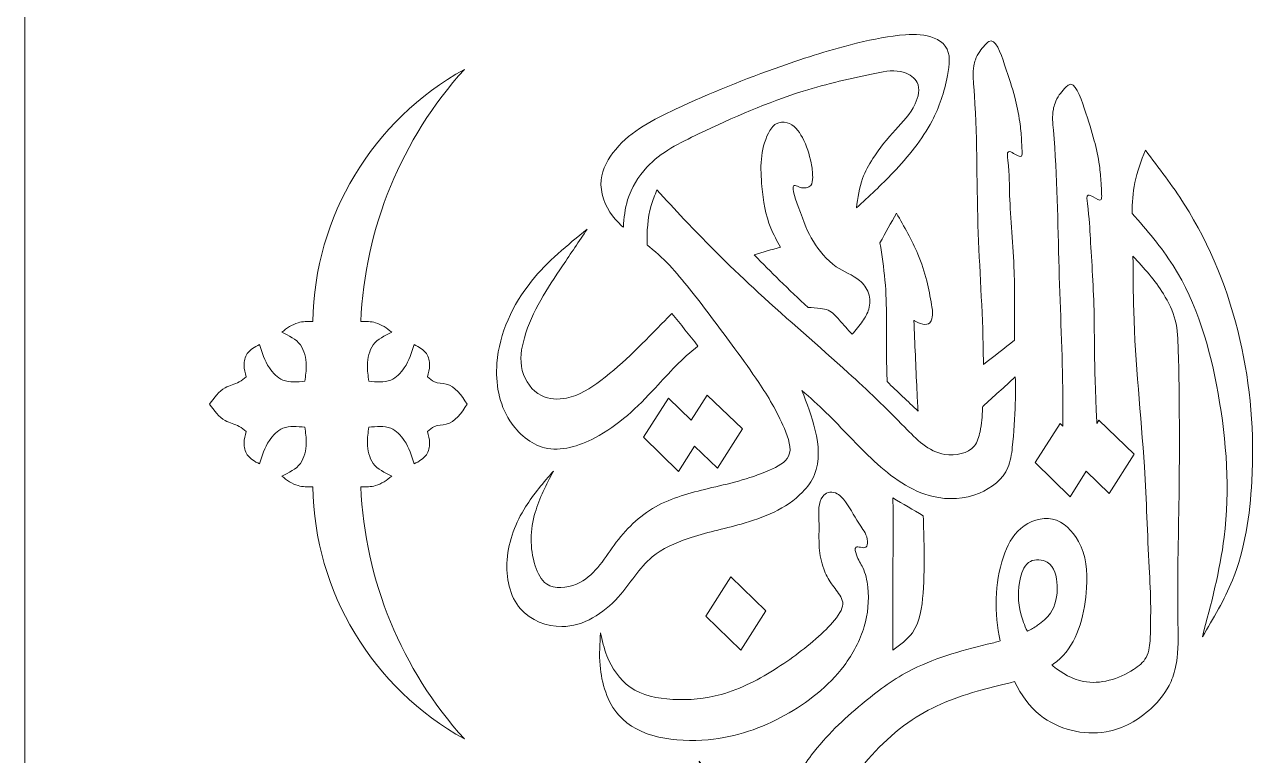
# Model space of a CAD drawing. Header units: inches. Extents: x -604 to 396, y -92 to 517.
# Drawn here: x -312.5 to -225.3, y 279 to 330.5 of the extents above; entities that cross this region are included whole.
import ezdxf

# ---------------------------------------------------------------- set-up
doc = ezdxf.new("R2010")
doc.units = ezdxf.units.IN
doc.header["$MEASUREMENT"] = 0
doc.layers.add('Layer 1', color=7, linetype='Continuous')

msp = doc.modelspace()

# ---------------------------------------------------------------- linework, layer by layer
at = {"layer": 'Layer 1', "lineweight": 9}
for points, knots in [([(-238.258, 365.327), (-239.943, 371.775), (-245.767, 376.273), (-252.431, 376.273), (-252.431, 376.273), (-259.095, 376.273), (-264.919, 371.775), (-266.604, 365.327), (-266.604, 365.327), (-268.816, 365.472), (-271.029, 365.616), (-273.193, 365.327), (-273.193, 365.327), (-276.163, 364.931), (-279.042, 363.719), (-281.692, 362.252), (-281.692, 362.252), (-284.946, 360.45), (-287.854, 358.263), (-290.807, 355.916), (-290.807, 355.916), (-292.149, 354.849), (-293.501, 353.748), (-295.038, 353.165), (-295.038, 353.165), (-296.874, 352.468), (-298.973, 352.508), (-301.021, 352.433), (-301.021, 352.433), (-302.423, 352.382), (-303.801, 352.276), (-305.111, 351.884), (-305.111, 351.884), (-307.014, 351.316), (-308.774, 350.144), (-310.139, 348.625), (-310.139, 348.625), (-310.982, 347.688), (-311.674, 346.619), (-312.032, 345.45), (-312.032, 345.45), (-312.282, 344.633), (-312.368, 343.766), (-312.454, 342.9), (-312.454, 342.9), (-312.454, 342.9), (-312.454, 253.561), (-312.454, 253.561), (-312.454, 253.561), (-273.274, 241.996), (-231.588, 241.996), (-192.408, 253.561), (-192.408, 253.561), (-192.408, 253.561), (-192.408, 342.9), (-192.408, 342.9), (-192.408, 342.9), (-192.494, 343.766), (-192.581, 344.633), (-192.831, 345.45), (-192.831, 345.45), (-193.188, 346.619), (-193.88, 347.688), (-194.723, 348.625), (-194.723, 348.625), (-196.088, 350.144), (-197.848, 351.316), (-199.751, 351.884), (-199.751, 351.884), (-201.061, 352.276), (-202.439, 352.382), (-203.841, 352.433), (-203.841, 352.433), (-205.889, 352.508), (-207.988, 352.468), (-209.824, 353.165), (-209.824, 353.165), (-211.361, 353.748), (-212.713, 354.849), (-214.055, 355.916), (-214.055, 355.916), (-217.008, 358.263), (-219.916, 360.45), (-223.17, 362.252), (-223.17, 362.252), (-225.82, 363.719), (-228.699, 364.931), (-231.669, 365.327), (-231.669, 365.327), (-233.833, 365.616), (-236.046, 365.472), (-238.258, 365.327)], [0, 0, 0, 0, 0.041667, 0.041667, 0.041667, 0.041667, 0.083333, 0.083333, 0.083333, 0.083333, 0.125, 0.125, 0.125, 0.125, 0.166667, 0.166667, 0.166667, 0.166667, 0.208333, 0.208333, 0.208333, 0.208333, 0.25, 0.25, 0.25, 0.25, 0.291667, 0.291667, 0.291667, 0.291667, 0.333333, 0.333333, 0.333333, 0.333333, 0.375, 0.375, 0.375, 0.375, 0.416667, 0.416667, 0.416667, 0.416667, 0.458333, 0.458333, 0.458333, 0.458333, 0.5, 0.5, 0.5, 0.5, 0.541667, 0.541667, 0.541667, 0.541667, 0.583333, 0.583333, 0.583333, 0.583333, 0.625, 0.625, 0.625, 0.625, 0.666667, 0.666667, 0.666667, 0.666667, 0.708333, 0.708333, 0.708333, 0.708333, 0.75, 0.75, 0.75, 0.75, 0.791667, 0.791667, 0.791667, 0.791667, 0.833333, 0.833333, 0.833333, 0.833333, 0.875, 0.875, 0.875, 0.875, 0.916667, 0.916667, 0.916667, 0.916667, 1, 1, 1, 1]), ([(-253.766, 317.595), (-253.667, 318.305), (-253.569, 319.014), (-253.327, 319.676), (-253.327, 319.676), (-253.147, 320.168), (-252.887, 320.634), (-252.6, 321.08), (-252.6, 321.08), (-252.132, 321.809), (-251.591, 322.487), (-251.012, 323.116), (-251.012, 323.116), (-250.499, 323.675), (-249.956, 324.196), (-249.617, 324.935), (-249.617, 324.935), (-249.393, 325.424), (-249.258, 326.01), (-249.476, 326.446), (-249.476, 326.446), (-249.642, 326.781), (-250.016, 327.028), (-250.398, 327.155), (-250.398, 327.155), (-251.041, 327.369), (-251.705, 327.241), (-252.36, 327.108), (-252.36, 327.108), (-254.132, 326.748), (-255.842, 326.354), (-257.515, 325.832), (-257.515, 325.832), (-260.03, 325.049), (-262.463, 323.977), (-264.905, 322.816), (-264.905, 322.816), (-266.23, 322.186), (-267.558, 321.53), (-268.548, 320.476), (-268.548, 320.476), (-269.162, 319.824), (-269.646, 319.018), (-269.908, 318.165), (-269.908, 318.165), (-270.1, 317.54), (-270.173, 316.889), (-270.209, 316.229), (-270.209, 316.229), (-270.487, 316.469), (-270.746, 316.73), (-270.972, 317.028), (-270.972, 317.028), (-271.516, 317.748), (-271.863, 318.686), (-271.778, 319.567), (-271.778, 319.567), (-271.701, 320.358), (-271.276, 321.104), (-270.752, 321.729), (-270.752, 321.729), (-269.64, 323.058), (-268.085, 323.842), (-266.529, 324.566), (-266.529, 324.566), (-264.078, 325.706), (-261.623, 326.696), (-259.108, 327.581), (-259.108, 327.581), (-257.323, 328.209), (-255.508, 328.783), (-253.67, 329.234), (-253.67, 329.234), (-252.566, 329.505), (-251.454, 329.731), (-250.306, 329.812), (-250.306, 329.812), (-249.618, 329.861), (-248.917, 329.858), (-248.273, 329.584), (-248.273, 329.584), (-247.971, 329.455), (-247.681, 329.266), (-247.497, 329.02), (-247.497, 329.02), (-247.095, 328.485), (-247.193, 327.679), (-247.336, 326.938), (-247.336, 326.938), (-247.568, 325.738), (-247.918, 324.71), (-248.432, 323.735), (-248.432, 323.735), (-249.123, 322.423), (-250.111, 321.205), (-251.169, 320.095), (-251.169, 320.095), (-252.005, 319.217), (-252.886, 318.406), (-253.766, 317.595)], [0, 0, 0, 0, 0.038462, 0.038462, 0.038462, 0.038462, 0.076923, 0.076923, 0.076923, 0.076923, 0.115385, 0.115385, 0.115385, 0.115385, 0.153846, 0.153846, 0.153846, 0.153846, 0.192308, 0.192308, 0.192308, 0.192308, 0.230769, 0.230769, 0.230769, 0.230769, 0.269231, 0.269231, 0.269231, 0.269231, 0.307692, 0.307692, 0.307692, 0.307692, 0.346154, 0.346154, 0.346154, 0.346154, 0.384615, 0.384615, 0.384615, 0.384615, 0.423077, 0.423077, 0.423077, 0.423077, 0.461538, 0.461538, 0.461538, 0.461538, 0.5, 0.5, 0.5, 0.5, 0.538462, 0.538462, 0.538462, 0.538462, 0.576923, 0.576923, 0.576923, 0.576923, 0.615385, 0.615385, 0.615385, 0.615385, 0.653846, 0.653846, 0.653846, 0.653846, 0.692308, 0.692308, 0.692308, 0.692308, 0.730769, 0.730769, 0.730769, 0.730769, 0.769231, 0.769231, 0.769231, 0.769231, 0.807692, 0.807692, 0.807692, 0.807692, 0.846154, 0.846154, 0.846154, 0.846154, 0.884615, 0.884615, 0.884615, 0.884615, 0.923077, 0.923077, 0.923077, 0.923077, 1, 1, 1, 1]), ([(-242.603, 308.266), (-243.338, 307.69), (-244.073, 307.113), (-244.807, 306.537), (-244.807, 306.537), (-244.808, 306.821), (-244.81, 307.105), (-244.813, 307.389), (-244.813, 307.389), (-244.853, 310.383), (-245.094, 313.382), (-245.189, 316.369), (-245.189, 316.369), (-245.292, 319.622), (-245.22, 322.861), (-245.486, 326.154), (-245.486, 326.154), (-245.526, 326.647), (-245.574, 327.14), (-245.486, 327.618), (-245.486, 327.618), (-245.459, 327.765), (-245.42, 327.911), (-245.367, 328.053), (-245.367, 328.053), (-245.292, 328.26), (-245.189, 328.459), (-245.066, 328.635), (-245.066, 328.635), (-244.956, 328.791), (-244.83, 328.929), (-244.694, 329.082), (-244.694, 329.082), (-244.608, 329.179), (-244.519, 329.282), (-244.432, 329.337), (-244.432, 329.337), (-243.961, 329.638), (-243.585, 328.524), (-243.307, 327.697), (-243.307, 327.697), (-242.972, 326.698), (-242.78, 326.119), (-242.594, 325.402), (-242.594, 325.402), (-242.457, 324.872), (-242.323, 324.267), (-242.238, 323.661), (-242.238, 323.661), (-242.179, 323.241), (-242.142, 322.82), (-242.119, 322.434), (-242.119, 322.434), (-242.103, 322.174), (-242.093, 321.931), (-242.079, 321.603), (-242.079, 321.603), (-242.073, 321.462), (-242.067, 321.306), (-242.119, 321.247), (-242.119, 321.247), (-242.204, 321.15), (-242.448, 321.317), (-242.674, 321.445), (-242.674, 321.445), (-242.818, 321.527), (-242.955, 321.593), (-243.03, 321.564), (-243.03, 321.564), (-243.15, 321.518), (-243.113, 321.23), (-243.083, 320.967), (-243.083, 320.967), (-242.961, 319.874), (-242.974, 319.215), (-242.952, 318.479), (-242.952, 318.479), (-242.906, 316.887), (-242.7, 314.94), (-242.634, 313.096), (-242.634, 313.096), (-242.581, 311.602), (-242.619, 310.175), (-242.608, 308.728), (-242.608, 308.728), (-242.607, 308.574), (-242.605, 308.42), (-242.603, 308.266)], [0, 0, 0, 0, 0.043478, 0.043478, 0.043478, 0.043478, 0.086957, 0.086957, 0.086957, 0.086957, 0.130435, 0.130435, 0.130435, 0.130435, 0.173913, 0.173913, 0.173913, 0.173913, 0.217391, 0.217391, 0.217391, 0.217391, 0.26087, 0.26087, 0.26087, 0.26087, 0.304348, 0.304348, 0.304348, 0.304348, 0.347826, 0.347826, 0.347826, 0.347826, 0.391304, 0.391304, 0.391304, 0.391304, 0.434783, 0.434783, 0.434783, 0.434783, 0.478261, 0.478261, 0.478261, 0.478261, 0.521739, 0.521739, 0.521739, 0.521739, 0.565217, 0.565217, 0.565217, 0.565217, 0.608696, 0.608696, 0.608696, 0.608696, 0.652174, 0.652174, 0.652174, 0.652174, 0.695652, 0.695652, 0.695652, 0.695652, 0.73913, 0.73913, 0.73913, 0.73913, 0.782609, 0.782609, 0.782609, 0.782609, 0.826087, 0.826087, 0.826087, 0.826087, 0.869565, 0.869565, 0.869565, 0.869565, 0.913043, 0.913043, 0.913043, 0.913043, 1, 1, 1, 1]), ([(-294.316, 308.823), (-293.81, 308.582), (-293.304, 308.342), (-292.998, 307.928), (-292.998, 307.928), (-292.714, 307.544), (-292.602, 307.009), (-292.591, 306.503), (-292.591, 306.503), (-292.582, 306.117), (-292.632, 305.746), (-292.682, 305.376), (-292.682, 305.376), (-293.226, 305.318), (-293.77, 305.26), (-294.234, 305.454), (-294.234, 305.454), (-294.617, 305.614), (-294.946, 305.945), (-295.191, 306.309), (-295.191, 306.309), (-295.534, 306.819), (-295.712, 307.392), (-295.89, 307.966), (-295.89, 307.966), (-296.22, 307.786), (-296.549, 307.606), (-296.747, 307.314), (-296.747, 307.314), (-296.904, 307.081), (-296.977, 306.776), (-296.973, 306.487), (-296.973, 306.487), (-296.969, 306.211), (-296.895, 305.949), (-296.821, 305.687), (-296.821, 305.687), (-296.981, 305.553), (-297.141, 305.42), (-297.321, 305.319), (-297.321, 305.319), (-297.628, 305.148), (-297.994, 305.074), (-298.299, 304.91), (-298.299, 304.91), (-298.761, 304.661), (-299.085, 304.205), (-299.409, 303.749), (-299.409, 303.749), (-299.085, 303.293), (-298.761, 302.836), (-298.299, 302.588), (-298.299, 302.588), (-297.994, 302.424), (-297.628, 302.35), (-297.321, 302.178), (-297.321, 302.178), (-297.141, 302.078), (-296.981, 301.944), (-296.821, 301.811), (-296.821, 301.811), (-296.895, 301.548), (-296.969, 301.286), (-296.973, 301.011), (-296.973, 301.011), (-296.977, 300.721), (-296.904, 300.417), (-296.747, 300.184), (-296.747, 300.184), (-296.549, 299.891), (-296.22, 299.711), (-295.89, 299.531), (-295.89, 299.531), (-295.712, 300.105), (-295.534, 300.679), (-295.191, 301.189), (-295.191, 301.189), (-294.946, 301.553), (-294.617, 301.884), (-294.234, 302.044), (-294.234, 302.044), (-293.77, 302.237), (-293.226, 302.179), (-292.682, 302.121), (-292.682, 302.121), (-292.632, 301.751), (-292.582, 301.381), (-292.591, 300.995), (-292.591, 300.995), (-292.602, 300.488), (-292.714, 299.954), (-292.998, 299.569), (-292.998, 299.569), (-293.304, 299.156), (-293.81, 298.915), (-294.316, 298.675), (-294.316, 298.675), (-293.949, 298.396), (-293.582, 298.117), (-293.165, 297.999), (-293.165, 297.999), (-292.839, 297.907), (-292.482, 297.912), (-292.125, 297.918), (-292.125, 297.918), (-291.997, 290.503), (-287.92, 283.719), (-281.431, 280.128), (-281.431, 280.128), (-285.867, 285.023), (-288.451, 291.317), (-288.733, 297.918), (-288.733, 297.918), (-288.376, 297.912), (-288.019, 297.907), (-287.693, 297.999), (-287.693, 297.999), (-287.276, 298.117), (-286.909, 298.396), (-286.542, 298.675), (-286.542, 298.675), (-287.048, 298.915), (-287.554, 299.156), (-287.859, 299.569), (-287.859, 299.569), (-288.144, 299.954), (-288.255, 300.488), (-288.267, 300.995), (-288.267, 300.995), (-288.275, 301.381), (-288.226, 301.751), (-288.176, 302.121), (-288.176, 302.121), (-287.632, 302.179), (-287.088, 302.237), (-286.624, 302.044), (-286.624, 302.044), (-286.24, 301.884), (-285.911, 301.553), (-285.666, 301.189), (-285.666, 301.189), (-285.323, 300.679), (-285.146, 300.105), (-284.968, 299.531), (-284.968, 299.531), (-284.638, 299.711), (-284.308, 299.891), (-284.111, 300.184), (-284.111, 300.184), (-283.954, 300.417), (-283.881, 300.721), (-283.885, 301.011), (-283.885, 301.011), (-283.889, 301.286), (-283.963, 301.548), (-284.036, 301.811), (-284.036, 301.811), (-283.88, 301.955), (-283.723, 302.1), (-283.537, 302.178), (-283.537, 302.178), (-283.286, 302.284), (-282.981, 302.268), (-282.715, 302.331), (-282.715, 302.331), (-282.062, 302.486), (-281.646, 303.117), (-281.23, 303.749), (-281.23, 303.749), (-281.646, 304.38), (-282.062, 305.012), (-282.715, 305.167), (-282.715, 305.167), (-282.981, 305.23), (-283.286, 305.214), (-283.537, 305.319), (-283.537, 305.319), (-283.723, 305.397), (-283.88, 305.542), (-284.036, 305.687), (-284.036, 305.687), (-283.963, 305.949), (-283.889, 306.211), (-283.885, 306.487), (-283.885, 306.487), (-283.881, 306.776), (-283.954, 307.081), (-284.111, 307.314), (-284.111, 307.314), (-284.308, 307.606), (-284.638, 307.786), (-284.968, 307.966), (-284.968, 307.966), (-285.146, 307.392), (-285.323, 306.819), (-285.666, 306.309), (-285.666, 306.309), (-285.911, 305.945), (-286.24, 305.614), (-286.624, 305.454), (-286.624, 305.454), (-287.088, 305.26), (-287.632, 305.318), (-288.176, 305.376), (-288.176, 305.376), (-288.226, 305.746), (-288.275, 306.117), (-288.267, 306.503), (-288.267, 306.503), (-288.255, 307.009), (-288.144, 307.544), (-287.859, 307.928), (-287.859, 307.928), (-287.554, 308.342), (-287.048, 308.582), (-286.542, 308.823), (-286.542, 308.823), (-286.909, 309.102), (-287.276, 309.38), (-287.693, 309.498), (-287.693, 309.498), (-288.019, 309.591), (-288.376, 309.585), (-288.733, 309.579), (-288.733, 309.579), (-288.451, 316.18), (-285.867, 322.474), (-281.431, 327.37), (-281.431, 327.37), (-287.92, 323.778), (-291.997, 316.995), (-292.125, 309.579), (-292.125, 309.579), (-292.482, 309.585), (-292.839, 309.591), (-293.165, 309.498), (-293.165, 309.498), (-293.582, 309.38), (-293.949, 309.102), (-294.316, 308.823)], [0, 0, 0, 0, 0.016393, 0.016393, 0.016393, 0.016393, 0.032787, 0.032787, 0.032787, 0.032787, 0.04918, 0.04918, 0.04918, 0.04918, 0.065574, 0.065574, 0.065574, 0.065574, 0.081967, 0.081967, 0.081967, 0.081967, 0.098361, 0.098361, 0.098361, 0.098361, 0.114754, 0.114754, 0.114754, 0.114754, 0.131148, 0.131148, 0.131148, 0.131148, 0.147541, 0.147541, 0.147541, 0.147541, 0.163934, 0.163934, 0.163934, 0.163934, 0.180328, 0.180328, 0.180328, 0.180328, 0.196721, 0.196721, 0.196721, 0.196721, 0.213115, 0.213115, 0.213115, 0.213115, 0.229508, 0.229508, 0.229508, 0.229508, 0.245902, 0.245902, 0.245902, 0.245902, 0.262295, 0.262295, 0.262295, 0.262295, 0.278689, 0.278689, 0.278689, 0.278689, 0.295082, 0.295082, 0.295082, 0.295082, 0.311475, 0.311475, 0.311475, 0.311475, 0.327869, 0.327869, 0.327869, 0.327869, 0.344262, 0.344262, 0.344262, 0.344262, 0.360656, 0.360656, 0.360656, 0.360656, 0.377049, 0.377049, 0.377049, 0.377049, 0.393443, 0.393443, 0.393443, 0.393443, 0.409836, 0.409836, 0.409836, 0.409836, 0.42623, 0.42623, 0.42623, 0.42623, 0.442623, 0.442623, 0.442623, 0.442623, 0.459016, 0.459016, 0.459016, 0.459016, 0.47541, 0.47541, 0.47541, 0.47541, 0.491803, 0.491803, 0.491803, 0.491803, 0.508197, 0.508197, 0.508197, 0.508197, 0.52459, 0.52459, 0.52459, 0.52459, 0.540984, 0.540984, 0.540984, 0.540984, 0.557377, 0.557377, 0.557377, 0.557377, 0.57377, 0.57377, 0.57377, 0.57377, 0.590164, 0.590164, 0.590164, 0.590164, 0.606557, 0.606557, 0.606557, 0.606557, 0.622951, 0.622951, 0.622951, 0.622951, 0.639344, 0.639344, 0.639344, 0.639344, 0.655738, 0.655738, 0.655738, 0.655738, 0.672131, 0.672131, 0.672131, 0.672131, 0.688525, 0.688525, 0.688525, 0.688525, 0.704918, 0.704918, 0.704918, 0.704918, 0.721311, 0.721311, 0.721311, 0.721311, 0.737705, 0.737705, 0.737705, 0.737705, 0.754098, 0.754098, 0.754098, 0.754098, 0.770492, 0.770492, 0.770492, 0.770492, 0.786885, 0.786885, 0.786885, 0.786885, 0.803279, 0.803279, 0.803279, 0.803279, 0.819672, 0.819672, 0.819672, 0.819672, 0.836066, 0.836066, 0.836066, 0.836066, 0.852459, 0.852459, 0.852459, 0.852459, 0.868852, 0.868852, 0.868852, 0.868852, 0.885246, 0.885246, 0.885246, 0.885246, 0.901639, 0.901639, 0.901639, 0.901639, 0.918033, 0.918033, 0.918033, 0.918033, 0.934426, 0.934426, 0.934426, 0.934426, 0.95082, 0.95082, 0.95082, 0.95082, 0.967213, 0.967213, 0.967213, 0.967213, 1, 1, 1, 1]), ([(-239.192, 302.188), (-239.192, 302.188), (-239.399, 302.387), (-239.399, 302.387), (-239.399, 302.387), (-239.399, 302.387), (-241.155, 299.63), (-241.155, 299.63), (-241.155, 299.63), (-241.155, 299.63), (-238.677, 297.217), (-238.677, 297.217), (-238.677, 297.217), (-238.677, 297.217), (-237.548, 299.01), (-237.548, 299.01), (-237.548, 299.01), (-237.548, 299.01), (-235.933, 297.438), (-235.933, 297.438), (-235.933, 297.438), (-235.933, 297.438), (-234.177, 300.227), (-234.177, 300.227), (-234.177, 300.227), (-234.177, 300.227), (-236.655, 302.609), (-236.655, 302.609), (-236.655, 302.609), (-236.655, 302.609), (-236.804, 302.375), (-236.804, 302.375), (-236.804, 302.375), (-236.805, 302.415), (-236.807, 302.455), (-236.809, 302.495), (-236.809, 302.495), (-237.003, 307.106), (-236.965, 308.533), (-236.992, 310.031), (-236.992, 310.031), (-237.026, 311.88), (-237.161, 313.837), (-237.255, 315.423), (-237.255, 315.423), (-237.299, 316.155), (-237.334, 316.808), (-237.465, 317.899), (-237.465, 317.899), (-237.497, 318.161), (-237.534, 318.449), (-237.414, 318.495), (-237.414, 318.495), (-237.339, 318.524), (-237.202, 318.458), (-237.058, 318.377), (-237.058, 318.377), (-236.832, 318.249), (-236.588, 318.082), (-236.503, 318.179), (-236.503, 318.179), (-236.451, 318.238), (-236.457, 318.394), (-236.463, 318.535), (-236.463, 318.535), (-236.477, 318.862), (-236.487, 319.106), (-236.503, 319.366), (-236.503, 319.366), (-236.526, 319.751), (-236.563, 320.172), (-236.622, 320.593), (-236.622, 320.593), (-236.707, 321.199), (-236.841, 321.804), (-236.978, 322.334), (-236.978, 322.334), (-237.164, 323.05), (-237.356, 323.63), (-237.691, 324.629), (-237.691, 324.629), (-237.969, 325.456), (-238.345, 326.569), (-238.816, 326.269), (-238.816, 326.269), (-238.903, 326.213), (-238.992, 326.111), (-239.078, 326.014), (-239.078, 326.014), (-239.214, 325.86), (-239.34, 325.723), (-239.45, 325.567), (-239.45, 325.567), (-239.573, 325.391), (-239.676, 325.192), (-239.751, 324.985), (-239.751, 324.985), (-239.804, 324.843), (-239.843, 324.697), (-239.87, 324.55), (-239.87, 324.55), (-239.958, 324.072), (-239.91, 323.578), (-239.868, 323.086), (-239.868, 323.086), (-239.589, 319.794), (-239.564, 316.565), (-239.467, 313.312), (-239.467, 313.312), (-239.378, 310.324), (-239.228, 307.315), (-239.197, 304.32), (-239.197, 304.32), (-239.194, 304.079), (-239.192, 303.839), (-239.192, 302.188)], [0, 0, 0, 0, 0.033333, 0.033333, 0.033333, 0.033333, 0.066667, 0.066667, 0.066667, 0.066667, 0.1, 0.1, 0.1, 0.1, 0.133333, 0.133333, 0.133333, 0.133333, 0.166667, 0.166667, 0.166667, 0.166667, 0.2, 0.2, 0.2, 0.2, 0.233333, 0.233333, 0.233333, 0.233333, 0.266667, 0.266667, 0.266667, 0.266667, 0.3, 0.3, 0.3, 0.3, 0.333333, 0.333333, 0.333333, 0.333333, 0.366667, 0.366667, 0.366667, 0.366667, 0.4, 0.4, 0.4, 0.4, 0.433333, 0.433333, 0.433333, 0.433333, 0.466667, 0.466667, 0.466667, 0.466667, 0.5, 0.5, 0.5, 0.5, 0.533333, 0.533333, 0.533333, 0.533333, 0.566667, 0.566667, 0.566667, 0.566667, 0.6, 0.6, 0.6, 0.6, 0.633333, 0.633333, 0.633333, 0.633333, 0.666667, 0.666667, 0.666667, 0.666667, 0.7, 0.7, 0.7, 0.7, 0.733333, 0.733333, 0.733333, 0.733333, 0.766667, 0.766667, 0.766667, 0.766667, 0.8, 0.8, 0.8, 0.8, 0.833333, 0.833333, 0.833333, 0.833333, 0.866667, 0.866667, 0.866667, 0.866667, 0.9, 0.9, 0.9, 0.9, 0.933333, 0.933333, 0.933333, 0.933333, 1, 1, 1, 1]), ([(-257.176, 310.573), (-257.852, 311.2), (-258.523, 311.832), (-259.182, 312.477), (-259.182, 312.477), (-259.787, 313.069), (-260.381, 313.672), (-260.972, 314.277), (-260.972, 314.277), (-260.368, 314.485), (-259.744, 314.654), (-259.12, 314.823), (-259.12, 314.823), (-259.368, 315.268), (-259.615, 315.713), (-259.807, 316.179), (-259.807, 316.179), (-260.183, 317.095), (-260.342, 318.091), (-260.436, 319.102), (-260.436, 319.102), (-260.555, 320.388), (-260.568, 321.7), (-259.971, 322.873), (-259.971, 322.873), (-259.837, 323.137), (-259.672, 323.393), (-259.424, 323.529), (-259.424, 323.529), (-259.2, 323.651), (-258.909, 323.675), (-258.658, 323.611), (-258.658, 323.611), (-258.169, 323.487), (-257.832, 323.031), (-257.581, 322.567), (-257.581, 322.567), (-257.263, 321.978), (-257.082, 321.375), (-256.962, 320.769), (-256.962, 320.769), (-256.897, 320.445), (-256.85, 320.121), (-256.852, 319.758), (-256.852, 319.758), (-256.854, 319.548), (-256.871, 319.325), (-256.989, 319.184), (-256.989, 319.184), (-257.142, 319.003), (-257.461, 318.958), (-257.739, 319.048), (-257.739, 319.048), (-257.874, 319.092), (-257.998, 319.167), (-258.083, 319.184), (-258.083, 319.184), (-258.428, 319.256), (-258.114, 318.374), (-257.87, 317.695), (-257.87, 317.695), (-257.434, 316.479), (-257.225, 315.911), (-256.798, 315.223), (-256.798, 315.223), (-256.417, 314.61), (-255.864, 313.901), (-255.186, 313.447), (-255.186, 313.447), (-254.645, 313.084), (-254.024, 312.884), (-253.538, 312.468), (-253.538, 312.468), (-253.265, 312.234), (-253.035, 311.932), (-252.915, 311.589), (-252.915, 311.589), (-252.789, 311.227), (-252.785, 310.82), (-252.891, 310.454), (-252.891, 310.454), (-252.979, 310.148), (-253.143, 309.871), (-253.326, 309.609), (-253.326, 309.609), (-253.554, 309.281), (-253.81, 308.977), (-254.075, 308.681), (-254.075, 308.681), (-254.372, 309.01), (-254.67, 309.344), (-254.974, 309.694), (-254.974, 309.694), (-255.206, 309.961), (-255.44, 310.237), (-255.748, 310.37), (-255.748, 310.37), (-255.916, 310.444), (-256.107, 310.474), (-256.296, 310.499), (-256.296, 310.499), (-256.591, 310.538), (-256.884, 310.563), (-257.176, 310.573)], [0, 0, 0, 0, 0.037037, 0.037037, 0.037037, 0.037037, 0.074074, 0.074074, 0.074074, 0.074074, 0.111111, 0.111111, 0.111111, 0.111111, 0.148148, 0.148148, 0.148148, 0.148148, 0.185185, 0.185185, 0.185185, 0.185185, 0.222222, 0.222222, 0.222222, 0.222222, 0.259259, 0.259259, 0.259259, 0.259259, 0.296296, 0.296296, 0.296296, 0.296296, 0.333333, 0.333333, 0.333333, 0.333333, 0.37037, 0.37037, 0.37037, 0.37037, 0.407407, 0.407407, 0.407407, 0.407407, 0.444444, 0.444444, 0.444444, 0.444444, 0.481481, 0.481481, 0.481481, 0.481481, 0.518519, 0.518519, 0.518519, 0.518519, 0.555556, 0.555556, 0.555556, 0.555556, 0.592593, 0.592593, 0.592593, 0.592593, 0.62963, 0.62963, 0.62963, 0.62963, 0.666667, 0.666667, 0.666667, 0.666667, 0.703704, 0.703704, 0.703704, 0.703704, 0.740741, 0.740741, 0.740741, 0.740741, 0.777778, 0.777778, 0.777778, 0.777778, 0.814815, 0.814815, 0.814815, 0.814815, 0.851852, 0.851852, 0.851852, 0.851852, 0.888889, 0.888889, 0.888889, 0.888889, 0.925926, 0.925926, 0.925926, 0.925926, 1, 1, 1, 1]), ([(-234.305, 317.21), (-234.305, 317.945), (-234.269, 318.674), (-234.123, 319.383), (-234.123, 319.383), (-233.961, 320.164), (-233.667, 320.919), (-233.372, 321.675), (-233.372, 321.675), (-232.423, 320.43), (-231.474, 319.185), (-230.636, 317.865), (-230.636, 317.865), (-228.79, 314.955), (-227.482, 311.676), (-226.702, 308.308), (-226.702, 308.308), (-225.944, 305.039), (-225.682, 301.686), (-225.865, 298.313), (-225.865, 298.313), (-225.994, 295.921), (-226.346, 293.52), (-227.231, 291.334), (-227.231, 291.334), (-227.795, 289.94), (-228.575, 288.634), (-229.356, 287.327), (-229.356, 287.327), (-228.735, 289.658), (-228.114, 291.989), (-227.82, 294.357), (-227.82, 294.357), (-227.404, 297.7), (-227.639, 301.118), (-228.245, 304.505), (-228.245, 304.505), (-228.816, 307.694), (-229.716, 310.856), (-231.415, 313.528), (-231.415, 313.528), (-232.247, 314.835), (-233.271, 316.026), (-234.305, 317.21)], [0, 0, 0, 0, 0.083333, 0.083333, 0.083333, 0.083333, 0.166667, 0.166667, 0.166667, 0.166667, 0.25, 0.25, 0.25, 0.25, 0.333333, 0.333333, 0.333333, 0.333333, 0.416667, 0.416667, 0.416667, 0.416667, 0.5, 0.5, 0.5, 0.5, 0.583333, 0.583333, 0.583333, 0.583333, 0.666667, 0.666667, 0.666667, 0.666667, 0.75, 0.75, 0.75, 0.75, 0.833333, 0.833333, 0.833333, 0.833333, 1, 1, 1, 1]), ([(-257.612, 304.716), (-257.256, 303.804), (-256.899, 302.891), (-256.669, 301.901), (-256.669, 301.901), (-256.426, 300.858), (-256.324, 299.729), (-256.722, 298.777), (-256.722, 298.777), (-256.913, 298.317), (-257.222, 297.899), (-257.575, 297.534), (-257.575, 297.534), (-258.717, 296.354), (-260.324, 295.738), (-261.907, 295.292), (-261.907, 295.292), (-263.166, 294.937), (-264.41, 294.689), (-265.648, 294.269), (-265.648, 294.269), (-266.554, 293.962), (-267.456, 293.562), (-268.169, 292.971), (-268.169, 292.971), (-269.102, 292.196), (-269.71, 291.091), (-270.571, 290.138), (-270.571, 290.138), (-271.612, 288.987), (-273.022, 288.058), (-274.549, 288.053), (-274.549, 288.053), (-275.626, 288.05), (-276.76, 288.506), (-277.462, 289.297), (-277.462, 289.297), (-278.26, 290.197), (-278.499, 291.531), (-278.408, 292.774), (-278.408, 292.774), (-278.309, 294.139), (-277.811, 295.396), (-277.109, 296.511), (-277.109, 296.511), (-276.541, 297.413), (-275.839, 298.221), (-275.138, 299.03), (-275.138, 299.03), (-275.637, 298.079), (-276.136, 297.129), (-276.431, 296.11), (-276.431, 296.11), (-276.777, 294.909), (-276.839, 293.613), (-276.431, 292.347), (-276.431, 292.347), (-276.266, 291.836), (-276.025, 291.33), (-275.623, 291.061), (-275.623, 291.061), (-275.063, 290.685), (-274.192, 290.768), (-273.507, 291.056), (-273.507, 291.056), (-272.272, 291.574), (-271.641, 292.757), (-270.865, 293.807), (-270.865, 293.807), (-270.057, 294.902), (-269.092, 295.853), (-267.942, 296.503), (-267.942, 296.503), (-266.806, 297.145), (-265.489, 297.492), (-264.231, 297.794), (-264.231, 297.794), (-262.785, 298.142), (-261.416, 298.429), (-259.903, 299.086), (-259.903, 299.086), (-259.34, 299.33), (-258.757, 299.625), (-258.547, 300.078), (-258.547, 300.078), (-258.301, 300.609), (-258.567, 301.356), (-258.851, 302.025), (-258.851, 302.025), (-259.387, 303.29), (-259.985, 304.276), (-260.661, 305.283), (-260.661, 305.283), (-261.188, 306.07), (-261.764, 306.871), (-262.339, 307.66), (-262.339, 307.66), (-263.336, 309.027), (-264.333, 310.36), (-265.379, 311.679), (-265.379, 311.679), (-266.28, 312.816), (-267.216, 313.942), (-268.356, 314.839), (-268.356, 314.839), (-268.416, 314.885), (-268.476, 314.932), (-268.536, 314.977), (-268.536, 314.977), (-268.559, 315.93), (-268.501, 316.866), (-268.244, 317.762), (-268.244, 317.762), (-268.137, 318.136), (-267.995, 318.503), (-267.842, 318.868), (-267.842, 318.868), (-267.213, 318.179), (-266.581, 317.492), (-265.941, 316.813), (-265.941, 316.813), (-264.247, 315.019), (-262.494, 313.285), (-260.673, 311.609), (-260.673, 311.609), (-258.588, 309.69), (-256.414, 307.848), (-254.345, 305.965), (-254.345, 305.965), (-252.991, 304.733), (-251.681, 303.484), (-250.35, 302.117), (-250.35, 302.117), (-249.531, 301.276), (-248.705, 300.391), (-247.524, 300.207), (-247.524, 300.207), (-246.774, 300.09), (-245.881, 300.257), (-245.441, 300.806), (-245.441, 300.806), (-245.223, 301.077), (-245.116, 301.443), (-245.042, 301.803), (-245.042, 301.803), (-244.927, 302.359), (-244.888, 302.903), (-244.863, 303.452), (-244.863, 303.452), (-244.861, 303.498), (-244.859, 303.544), (-244.857, 303.59), (-244.857, 303.59), (-244.089, 304.282), (-243.322, 304.975), (-242.554, 305.667), (-242.554, 305.667), (-242.546, 305.052), (-242.543, 304.438), (-242.556, 303.827), (-242.556, 303.827), (-242.579, 302.784), (-242.646, 301.75), (-242.764, 300.696), (-242.764, 300.696), (-242.818, 300.207), (-242.884, 299.714), (-243.076, 299.275), (-243.076, 299.275), (-243.432, 298.461), (-244.224, 297.835), (-245.088, 297.473), (-245.088, 297.473), (-246.134, 297.035), (-247.287, 296.985), (-248.349, 297.23), (-248.349, 297.23), (-249.925, 297.595), (-251.301, 298.611), (-252.512, 299.726), (-252.512, 299.726), (-253.718, 300.834), (-254.761, 302.04), (-255.912, 303.156), (-255.912, 303.156), (-256.462, 303.69), (-257.037, 304.203), (-257.612, 304.716)], [0, 0, 0, 0, 0.020833, 0.020833, 0.020833, 0.020833, 0.041667, 0.041667, 0.041667, 0.041667, 0.0625, 0.0625, 0.0625, 0.0625, 0.083333, 0.083333, 0.083333, 0.083333, 0.104167, 0.104167, 0.104167, 0.104167, 0.125, 0.125, 0.125, 0.125, 0.145833, 0.145833, 0.145833, 0.145833, 0.166667, 0.166667, 0.166667, 0.166667, 0.1875, 0.1875, 0.1875, 0.1875, 0.208333, 0.208333, 0.208333, 0.208333, 0.229167, 0.229167, 0.229167, 0.229167, 0.25, 0.25, 0.25, 0.25, 0.270833, 0.270833, 0.270833, 0.270833, 0.291667, 0.291667, 0.291667, 0.291667, 0.3125, 0.3125, 0.3125, 0.3125, 0.333333, 0.333333, 0.333333, 0.333333, 0.354167, 0.354167, 0.354167, 0.354167, 0.375, 0.375, 0.375, 0.375, 0.395833, 0.395833, 0.395833, 0.395833, 0.416667, 0.416667, 0.416667, 0.416667, 0.4375, 0.4375, 0.4375, 0.4375, 0.458333, 0.458333, 0.458333, 0.458333, 0.479167, 0.479167, 0.479167, 0.479167, 0.5, 0.5, 0.5, 0.5, 0.520833, 0.520833, 0.520833, 0.520833, 0.541667, 0.541667, 0.541667, 0.541667, 0.5625, 0.5625, 0.5625, 0.5625, 0.583333, 0.583333, 0.583333, 0.583333, 0.604167, 0.604167, 0.604167, 0.604167, 0.625, 0.625, 0.625, 0.625, 0.645833, 0.645833, 0.645833, 0.645833, 0.666667, 0.666667, 0.666667, 0.666667, 0.6875, 0.6875, 0.6875, 0.6875, 0.708333, 0.708333, 0.708333, 0.708333, 0.729167, 0.729167, 0.729167, 0.729167, 0.75, 0.75, 0.75, 0.75, 0.770833, 0.770833, 0.770833, 0.770833, 0.791667, 0.791667, 0.791667, 0.791667, 0.8125, 0.8125, 0.8125, 0.8125, 0.833333, 0.833333, 0.833333, 0.833333, 0.854167, 0.854167, 0.854167, 0.854167, 0.875, 0.875, 0.875, 0.875, 0.895833, 0.895833, 0.895833, 0.895833, 0.916667, 0.916667, 0.916667, 0.916667, 0.9375, 0.9375, 0.9375, 0.9375, 0.958333, 0.958333, 0.958333, 0.958333, 1, 1, 1, 1]), ([(-251.598, 305.338), (-251.619, 305.907), (-251.633, 306.477), (-251.639, 307.047), (-251.639, 307.047), (-251.658, 308.865), (-251.589, 310.688), (-251.751, 312.493), (-251.751, 312.493), (-251.831, 313.38), (-251.967, 314.262), (-252.102, 315.144), (-252.102, 315.144), (-251.714, 315.835), (-251.325, 316.526), (-250.936, 317.217), (-250.936, 317.217), (-250.394, 316.274), (-249.852, 315.331), (-249.431, 314.331), (-249.431, 314.331), (-249.173, 313.719), (-248.961, 313.085), (-248.801, 312.442), (-248.801, 312.442), (-248.662, 311.884), (-248.562, 311.319), (-248.461, 310.748), (-248.461, 310.748), (-248.405, 310.428), (-248.348, 310.105), (-248.437, 309.779), (-248.437, 309.779), (-248.467, 309.67), (-248.513, 309.56), (-248.582, 309.489), (-248.582, 309.489), (-248.818, 309.247), (-249.32, 309.444), (-249.673, 309.634), (-249.673, 309.634), (-249.684, 309.64), (-249.695, 309.646), (-249.705, 309.652), (-249.705, 309.652), (-249.641, 308.02), (-249.577, 306.387), (-249.496, 304.75), (-249.496, 304.75), (-249.471, 304.253), (-249.445, 303.755), (-249.418, 303.257), (-249.418, 303.257), (-250.145, 303.951), (-250.872, 304.644), (-251.598, 305.338)], [0, 0, 0, 0, 0.066667, 0.066667, 0.066667, 0.066667, 0.133333, 0.133333, 0.133333, 0.133333, 0.2, 0.2, 0.2, 0.2, 0.266667, 0.266667, 0.266667, 0.266667, 0.333333, 0.333333, 0.333333, 0.333333, 0.4, 0.4, 0.4, 0.4, 0.466667, 0.466667, 0.466667, 0.466667, 0.533333, 0.533333, 0.533333, 0.533333, 0.6, 0.6, 0.6, 0.6, 0.666667, 0.666667, 0.666667, 0.666667, 0.733333, 0.733333, 0.733333, 0.733333, 0.8, 0.8, 0.8, 0.8, 0.866667, 0.866667, 0.866667, 0.866667, 1, 1, 1, 1]), ([(-266.779, 310.158), (-266.942, 309.993), (-267.103, 309.828), (-267.264, 309.663), (-267.264, 309.663), (-268.727, 308.164), (-270.132, 306.688), (-271.801, 305.424), (-271.801, 305.424), (-272.532, 304.87), (-273.315, 304.357), (-274.221, 304.178), (-274.221, 304.178), (-274.814, 304.061), (-275.46, 304.087), (-275.993, 304.353), (-275.993, 304.353), (-276.659, 304.684), (-277.15, 305.389), (-277.341, 306.122), (-277.341, 306.122), (-277.539, 306.888), (-277.409, 307.685), (-277.191, 308.441), (-277.191, 308.441), (-276.651, 310.31), (-275.57, 311.924), (-274.498, 313.521), (-274.498, 313.521), (-273.919, 314.382), (-273.343, 315.239), (-272.767, 316.096), (-272.767, 316.096), (-274.165, 314.963), (-275.563, 313.83), (-276.694, 312.422), (-276.694, 312.422), (-278.013, 310.779), (-278.968, 308.762), (-279.132, 306.642), (-279.132, 306.642), (-279.241, 305.232), (-278.999, 303.775), (-278.213, 302.57), (-278.213, 302.57), (-277.631, 301.676), (-276.75, 300.92), (-275.767, 300.673), (-275.767, 300.673), (-274.621, 300.386), (-273.336, 300.79), (-272.226, 301.366), (-272.226, 301.366), (-270.519, 302.252), (-269.224, 303.542), (-267.954, 304.904), (-267.954, 304.904), (-266.993, 305.934), (-266.048, 307.006), (-264.946, 307.849), (-264.946, 307.849), (-265.557, 308.619), (-266.168, 309.388), (-266.779, 310.158)], [0, 0, 0, 0, 0.058824, 0.058824, 0.058824, 0.058824, 0.117647, 0.117647, 0.117647, 0.117647, 0.176471, 0.176471, 0.176471, 0.176471, 0.235294, 0.235294, 0.235294, 0.235294, 0.294118, 0.294118, 0.294118, 0.294118, 0.352941, 0.352941, 0.352941, 0.352941, 0.411765, 0.411765, 0.411765, 0.411765, 0.470588, 0.470588, 0.470588, 0.470588, 0.529412, 0.529412, 0.529412, 0.529412, 0.588235, 0.588235, 0.588235, 0.588235, 0.647059, 0.647059, 0.647059, 0.647059, 0.705882, 0.705882, 0.705882, 0.705882, 0.764706, 0.764706, 0.764706, 0.764706, 0.823529, 0.823529, 0.823529, 0.823529, 0.882353, 0.882353, 0.882353, 0.882353, 1, 1, 1, 1]), ([(-243.623, 287.038), (-243.924, 286.957), (-244.227, 286.882), (-244.53, 286.806), (-244.53, 286.806), (-246.465, 286.322), (-248.381, 285.81), (-250.101, 284.887), (-250.101, 284.887), (-251.27, 284.26), (-252.349, 283.442), (-253.38, 282.585), (-253.38, 282.585), (-254.678, 281.506), (-255.902, 280.365), (-256.927, 279.001), (-256.927, 279.001), (-257.623, 278.076), (-258.228, 277.049), (-259.225, 276.465), (-259.225, 276.465), (-260.099, 275.953), (-261.275, 275.782), (-262.208, 276.143), (-262.208, 276.143), (-262.747, 276.351), (-263.204, 276.737), (-263.619, 277.149), (-263.619, 277.149), (-264.069, 277.598), (-264.469, 278.078), (-264.868, 278.559), (-264.868, 278.559), (-264.75, 277.548), (-264.632, 276.538), (-264.197, 275.63), (-264.197, 275.63), (-263.652, 274.489), (-262.607, 273.508), (-261.378, 273.121), (-261.378, 273.121), (-260.299, 272.781), (-259.079, 272.899), (-258.073, 273.341), (-258.073, 273.341), (-256.419, 274.069), (-255.348, 275.679), (-254.196, 277.17), (-254.196, 277.17), (-252.9, 278.849), (-251.502, 280.378), (-249.835, 281.483), (-249.835, 281.483), (-248.376, 282.449), (-246.711, 283.091), (-244.9, 283.595), (-244.9, 283.595), (-244.191, 283.792), (-243.459, 283.969), (-242.614, 284.171), (-242.614, 284.171), (-242.111, 283.212), (-241.556, 282.412), (-240.807, 281.81), (-240.807, 281.81), (-239.55, 280.8), (-237.748, 280.348), (-236.142, 280.632), (-236.142, 280.632), (-234.95, 280.843), (-233.865, 281.461), (-232.974, 282.282), (-232.974, 282.282), (-232.386, 282.824), (-231.882, 283.455), (-231.567, 284.175), (-231.567, 284.175), (-231.382, 284.595), (-231.263, 285.046), (-231.187, 285.5), (-231.187, 285.5), (-231.037, 286.41), (-231.064, 287.335), (-231.079, 288.258), (-231.079, 288.258), (-231.128, 291.259), (-231.045, 294.246), (-231.003, 297.226), (-231.003, 297.226), (-230.955, 300.671), (-230.964, 304.106), (-231.057, 307.592), (-231.057, 307.592), (-231.076, 308.297), (-231.098, 309.003), (-231.271, 309.676), (-231.271, 309.676), (-231.437, 310.326), (-231.743, 310.945), (-232.1, 311.523), (-232.1, 311.523), (-232.704, 312.5), (-233.455, 313.361), (-234.253, 314.183), (-234.253, 314.183), (-234.24, 312.887), (-234.239, 311.599), (-234.2, 310.31), (-234.2, 310.31), (-234.09, 306.652), (-233.676, 302.986), (-233.447, 299.319), (-233.447, 299.319), (-233.3, 296.952), (-233.23, 294.585), (-233.109, 292.218), (-233.109, 292.218), (-233.061, 291.283), (-233.005, 290.349), (-233.001, 289.413), (-233.001, 289.413), (-232.999, 288.885), (-233.013, 288.356), (-233.021, 287.828), (-233.021, 287.828), (-233.027, 287.409), (-233.029, 286.991), (-233.101, 286.574), (-233.101, 286.574), (-233.144, 286.33), (-233.211, 286.086), (-233.327, 285.874), (-233.327, 285.874), (-233.52, 285.521), (-233.85, 285.255), (-234.207, 285.024), (-234.207, 285.024), (-235.267, 284.338), (-236.561, 283.96), (-237.743, 284.184), (-237.743, 284.184), (-238.525, 284.331), (-239.259, 284.742), (-239.888, 285.271), (-239.888, 285.271), (-239.915, 285.294), (-239.942, 285.317), (-239.969, 285.34), (-239.969, 285.34), (-239.678, 285.537), (-239.41, 285.76), (-239.173, 286.016), (-239.173, 286.016), (-238.087, 287.184), (-237.635, 289.039), (-237.531, 290.797), (-237.531, 290.797), (-237.463, 291.952), (-237.546, 293.065), (-238.099, 294.069), (-238.099, 294.069), (-238.502, 294.799), (-239.153, 295.471), (-239.933, 295.639), (-239.933, 295.639), (-240.683, 295.801), (-241.552, 295.496), (-242.161, 294.985), (-242.161, 294.985), (-242.777, 294.467), (-243.128, 293.736), (-243.384, 292.978), (-243.384, 292.978), (-244.023, 291.08), (-244.063, 289.007), (-243.623, 287.038)], [0, 0, 0, 0, 0.022222, 0.022222, 0.022222, 0.022222, 0.044444, 0.044444, 0.044444, 0.044444, 0.066667, 0.066667, 0.066667, 0.066667, 0.088889, 0.088889, 0.088889, 0.088889, 0.111111, 0.111111, 0.111111, 0.111111, 0.133333, 0.133333, 0.133333, 0.133333, 0.155556, 0.155556, 0.155556, 0.155556, 0.177778, 0.177778, 0.177778, 0.177778, 0.2, 0.2, 0.2, 0.2, 0.222222, 0.222222, 0.222222, 0.222222, 0.244444, 0.244444, 0.244444, 0.244444, 0.266667, 0.266667, 0.266667, 0.266667, 0.288889, 0.288889, 0.288889, 0.288889, 0.311111, 0.311111, 0.311111, 0.311111, 0.333333, 0.333333, 0.333333, 0.333333, 0.355556, 0.355556, 0.355556, 0.355556, 0.377778, 0.377778, 0.377778, 0.377778, 0.4, 0.4, 0.4, 0.4, 0.422222, 0.422222, 0.422222, 0.422222, 0.444444, 0.444444, 0.444444, 0.444444, 0.466667, 0.466667, 0.466667, 0.466667, 0.488889, 0.488889, 0.488889, 0.488889, 0.511111, 0.511111, 0.511111, 0.511111, 0.533333, 0.533333, 0.533333, 0.533333, 0.555556, 0.555556, 0.555556, 0.555556, 0.577778, 0.577778, 0.577778, 0.577778, 0.6, 0.6, 0.6, 0.6, 0.622222, 0.622222, 0.622222, 0.622222, 0.644444, 0.644444, 0.644444, 0.644444, 0.666667, 0.666667, 0.666667, 0.666667, 0.688889, 0.688889, 0.688889, 0.688889, 0.711111, 0.711111, 0.711111, 0.711111, 0.733333, 0.733333, 0.733333, 0.733333, 0.755556, 0.755556, 0.755556, 0.755556, 0.777778, 0.777778, 0.777778, 0.777778, 0.8, 0.8, 0.8, 0.8, 0.822222, 0.822222, 0.822222, 0.822222, 0.844444, 0.844444, 0.844444, 0.844444, 0.866667, 0.866667, 0.866667, 0.866667, 0.888889, 0.888889, 0.888889, 0.888889, 0.911111, 0.911111, 0.911111, 0.911111, 0.933333, 0.933333, 0.933333, 0.933333, 0.955556, 0.955556, 0.955556, 0.955556, 1, 1, 1, 1]), ([(-268.788, 301.413), (-268.788, 301.413), (-267.032, 304.17), (-267.032, 304.17), (-267.032, 304.17), (-267.032, 304.17), (-265.417, 302.619), (-265.417, 302.619), (-265.417, 302.619), (-265.417, 302.619), (-264.288, 304.392), (-264.288, 304.392), (-264.288, 304.392), (-264.288, 304.392), (-261.81, 302.01), (-261.81, 302.01), (-261.81, 302.01), (-261.81, 302.01), (-263.567, 299.222), (-263.567, 299.222), (-263.567, 299.222), (-263.567, 299.222), (-265.181, 300.793), (-265.181, 300.793), (-265.181, 300.793), (-265.181, 300.793), (-266.31, 299), (-266.31, 299), (-266.31, 299), (-266.31, 299), (-268.788, 301.413), (-268.788, 301.413)], [0, 0, 0, 0, 0.111111, 0.111111, 0.111111, 0.111111, 0.222222, 0.222222, 0.222222, 0.222222, 0.333333, 0.333333, 0.333333, 0.333333, 0.444444, 0.444444, 0.444444, 0.444444, 0.555556, 0.555556, 0.555556, 0.555556, 0.666667, 0.666667, 0.666667, 0.666667, 0.777778, 0.777778, 0.777778, 0.777778, 1, 1, 1, 1]), ([(-271.822, 287.624), (-271.872, 286.863), (-271.921, 286.103), (-271.856, 285.322), (-271.856, 285.322), (-271.751, 284.047), (-271.342, 282.718), (-270.534, 281.801), (-270.534, 281.801), (-269.132, 280.208), (-266.527, 279.858), (-264.231, 280.075), (-264.231, 280.075), (-262.232, 280.264), (-260.467, 280.883), (-258.808, 281.801), (-258.808, 281.801), (-257.224, 282.678), (-255.736, 283.827), (-254.639, 285.288), (-254.639, 285.288), (-254.01, 286.127), (-253.51, 287.069), (-253.216, 288.064), (-253.216, 288.064), (-252.953, 288.953), (-252.856, 289.885), (-252.962, 290.841), (-252.962, 290.841), (-253.016, 291.329), (-253.122, 291.822), (-253.315, 292.217), (-253.315, 292.217), (-253.451, 292.496), (-253.631, 292.726), (-253.764, 293.115), (-253.764, 293.115), (-253.836, 293.323), (-253.895, 293.578), (-253.794, 293.653), (-253.794, 293.653), (-253.666, 293.748), (-253.276, 293.549), (-253.106, 293.653), (-253.106, 293.653), (-252.998, 293.718), (-252.977, 293.905), (-252.986, 294.072), (-252.986, 294.072), (-253.01, 294.522), (-253.249, 294.828), (-253.465, 295.148), (-253.465, 295.148), (-253.835, 295.697), (-254.138, 296.291), (-254.543, 296.853), (-254.543, 296.853), (-254.73, 297.113), (-254.938, 297.365), (-255.232, 297.481), (-255.232, 297.481), (-255.401, 297.548), (-255.6, 297.569), (-255.77, 297.511), (-255.77, 297.511), (-255.913, 297.462), (-256.036, 297.359), (-256.13, 297.242), (-256.13, 297.242), (-256.492, 296.791), (-256.423, 296.141), (-256.407, 295.535), (-256.407, 295.535), (-256.388, 294.863), (-256.432, 294.247), (-256.383, 293.617), (-256.383, 293.617), (-256.343, 293.117), (-256.244, 292.608), (-256.07, 292.128), (-256.07, 292.128), (-255.935, 291.756), (-255.756, 291.4), (-255.531, 291.081), (-255.531, 291.081), (-255.313, 290.772), (-255.053, 290.498), (-254.872, 290.154), (-254.872, 290.154), (-254.788, 289.993), (-254.721, 289.818), (-254.723, 289.645), (-254.723, 289.645), (-254.724, 289.442), (-254.822, 289.242), (-254.931, 289.056), (-254.931, 289.056), (-255.24, 288.528), (-255.645, 288.105), (-256.07, 287.701), (-256.07, 287.701), (-257.063, 286.757), (-258.163, 285.913), (-259.333, 285.159), (-259.333, 285.159), (-260.58, 284.355), (-261.906, 283.652), (-263.314, 283.263), (-263.314, 283.263), (-264.411, 282.961), (-265.558, 282.848), (-266.731, 282.915), (-266.731, 282.915), (-267.799, 282.976), (-268.889, 283.187), (-269.736, 283.783), (-269.736, 283.783), (-270.479, 284.305), (-271.034, 285.125), (-271.369, 285.989), (-271.369, 285.989), (-271.576, 286.523), (-271.699, 287.073), (-271.822, 287.624)], [0, 0, 0, 0, 0.03125, 0.03125, 0.03125, 0.03125, 0.0625, 0.0625, 0.0625, 0.0625, 0.09375, 0.09375, 0.09375, 0.09375, 0.125, 0.125, 0.125, 0.125, 0.15625, 0.15625, 0.15625, 0.15625, 0.1875, 0.1875, 0.1875, 0.1875, 0.21875, 0.21875, 0.21875, 0.21875, 0.25, 0.25, 0.25, 0.25, 0.28125, 0.28125, 0.28125, 0.28125, 0.3125, 0.3125, 0.3125, 0.3125, 0.34375, 0.34375, 0.34375, 0.34375, 0.375, 0.375, 0.375, 0.375, 0.40625, 0.40625, 0.40625, 0.40625, 0.4375, 0.4375, 0.4375, 0.4375, 0.46875, 0.46875, 0.46875, 0.46875, 0.5, 0.5, 0.5, 0.5, 0.53125, 0.53125, 0.53125, 0.53125, 0.5625, 0.5625, 0.5625, 0.5625, 0.59375, 0.59375, 0.59375, 0.59375, 0.625, 0.625, 0.625, 0.625, 0.65625, 0.65625, 0.65625, 0.65625, 0.6875, 0.6875, 0.6875, 0.6875, 0.71875, 0.71875, 0.71875, 0.71875, 0.75, 0.75, 0.75, 0.75, 0.78125, 0.78125, 0.78125, 0.78125, 0.8125, 0.8125, 0.8125, 0.8125, 0.84375, 0.84375, 0.84375, 0.84375, 0.875, 0.875, 0.875, 0.875, 0.90625, 0.90625, 0.90625, 0.90625, 0.9375, 0.9375, 0.9375, 0.9375, 1, 1, 1, 1]), ([(-249.048, 295.878), (-249.022, 295.103), (-249.002, 294.33), (-248.992, 293.561), (-248.992, 293.561), (-248.979, 292.524), (-248.983, 291.493), (-249.062, 290.409), (-249.062, 290.409), (-249.135, 289.414), (-249.271, 288.373), (-249.819, 287.614), (-249.819, 287.614), (-250.166, 287.135), (-250.678, 286.768), (-251.189, 286.401), (-251.189, 286.401), (-251.195, 288.348), (-251.202, 290.295), (-251.189, 292.243), (-251.189, 292.243), (-251.179, 293.774), (-251.157, 295.306), (-251.189, 296.836), (-251.189, 296.836), (-251.191, 296.934), (-251.193, 297.032), (-251.196, 297.13), (-251.196, 297.13), (-250.48, 296.713), (-249.764, 296.295), (-249.048, 295.878)], [0, 0, 0, 0, 0.111111, 0.111111, 0.111111, 0.111111, 0.222222, 0.222222, 0.222222, 0.222222, 0.333333, 0.333333, 0.333333, 0.333333, 0.444444, 0.444444, 0.444444, 0.444444, 0.555556, 0.555556, 0.555556, 0.555556, 0.666667, 0.666667, 0.666667, 0.666667, 0.777778, 0.777778, 0.777778, 0.777778, 1, 1, 1, 1]), ([(-241.696, 287.725), (-241.924, 288.152), (-242.061, 288.548), (-242.161, 288.948), (-242.161, 288.948), (-242.367, 289.773), (-242.417, 290.618), (-242.193, 291.507), (-242.193, 291.507), (-242.075, 291.975), (-241.881, 292.456), (-241.489, 292.658), (-241.489, 292.658), (-241.144, 292.836), (-240.646, 292.798), (-240.304, 292.594), (-240.304, 292.594), (-239.787, 292.285), (-239.625, 291.596), (-239.598, 290.946), (-239.598, 290.946), (-239.569, 290.222), (-239.709, 289.548), (-240.081, 289.008), (-240.081, 289.008), (-240.312, 288.672), (-240.634, 288.387), (-240.977, 288.149), (-240.977, 288.149), (-241.207, 287.989), (-241.448, 287.849), (-241.696, 287.725)], [0, 0, 0, 0, 0.111111, 0.111111, 0.111111, 0.111111, 0.222222, 0.222222, 0.222222, 0.222222, 0.333333, 0.333333, 0.333333, 0.333333, 0.444444, 0.444444, 0.444444, 0.444444, 0.555556, 0.555556, 0.555556, 0.555556, 0.666667, 0.666667, 0.666667, 0.666667, 0.777778, 0.777778, 0.777778, 0.777778, 1, 1, 1, 1]), ([(-264.395, 288.8), (-264.395, 288.8), (-262.638, 291.557), (-262.638, 291.557), (-262.638, 291.557), (-262.638, 291.557), (-260.16, 289.176), (-260.16, 289.176), (-260.16, 289.176), (-260.16, 289.176), (-261.917, 286.387), (-261.917, 286.387), (-261.917, 286.387), (-261.917, 286.387), (-264.395, 288.8), (-264.395, 288.8)], [0, 0, 0, 0, 0.2, 0.2, 0.2, 0.2, 0.4, 0.4, 0.4, 0.4, 0.6, 0.6, 0.6, 0.6, 1, 1, 1, 1])]:
    msp.add_open_spline(points, degree=3, knots=knots, dxfattribs=at)

doc.saveas('drawing.dxf')
